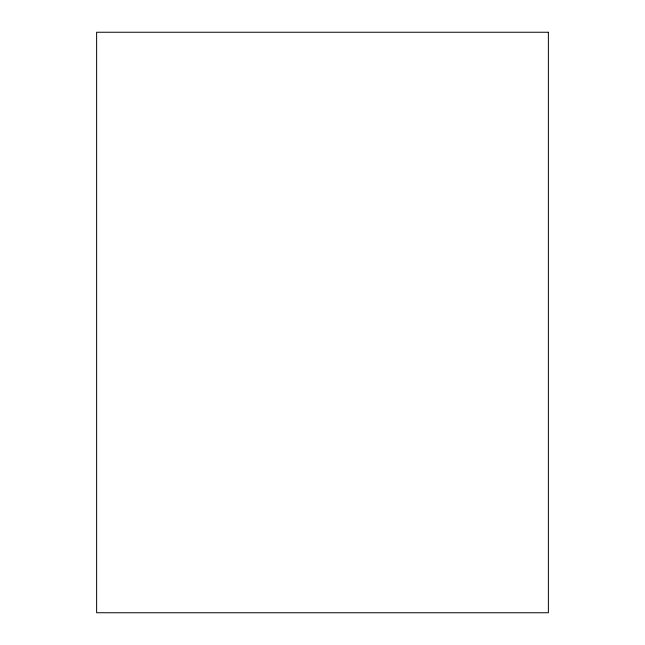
<?xml version="1.0" encoding="UTF-8"?>
<svg xmlns="http://www.w3.org/2000/svg" width="645" height="645" viewBox="0 0 645 645"><rect width="100%" height="100%" fill="white"/><g stroke="black" fill="none" stroke-linecap="round" stroke-linejoin="round"><path stroke-width="0.97" d="M548.379 32.25L96.621 32.25L96.621 612.75L548.379 612.75L548.379 32.25"/></g></svg>
